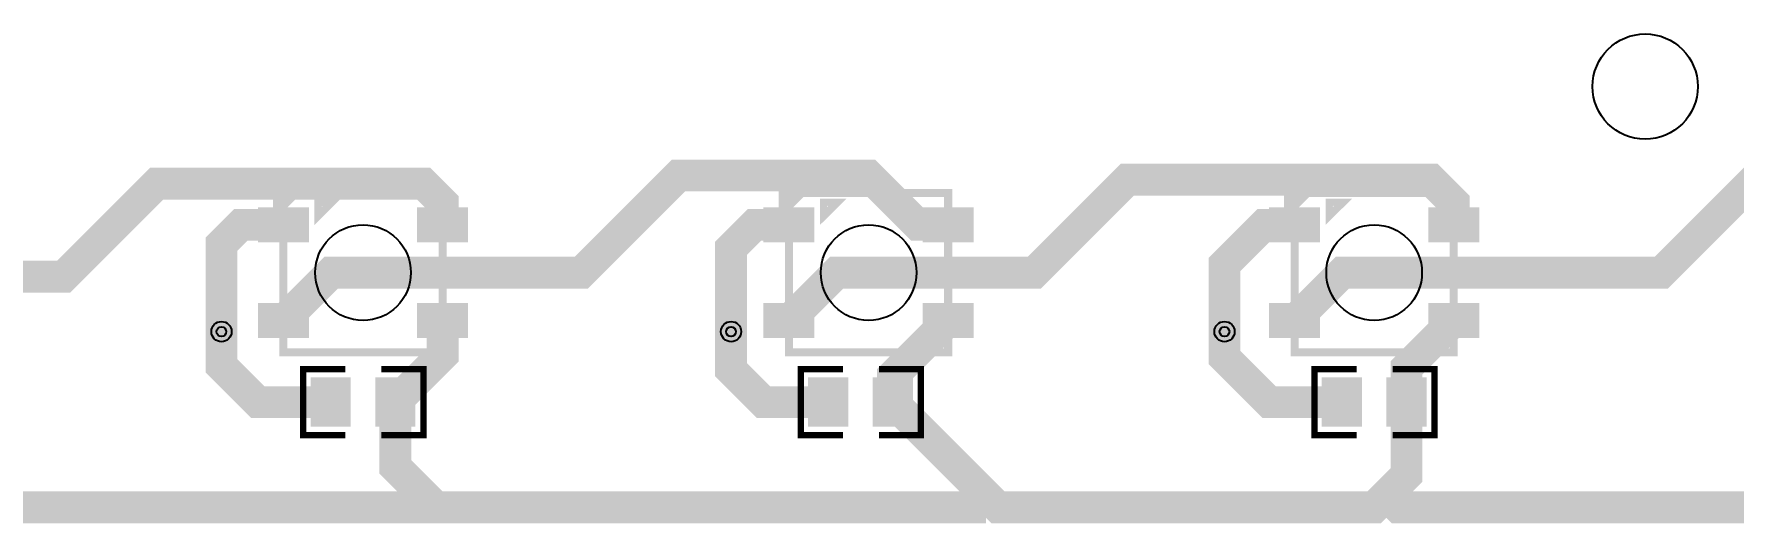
# Model space of a CAD drawing. Extents: x -5 to 8273, y -8273 to 5.
# Drawn here: x 5003 to 7104, y -2011 to -1405 of the extents above; entities that cross this region are included whole.
import ezdxf

# ---------------------------------------------------------------- set-up
doc = ezdxf.new("R2010")
doc.units = 9
for name, color, linetype, true_color in [('Hole', 7, 'Continuous', 0x222222), ('Multi-Layer', 7, 'Continuous', 0xc0c0c0), ('TopLayer', 7, 'Continuous', 0xff0000), ('TopPasteMaskLayer', 7, 'Continuous', 0x808080), ('TopSilkLayer', 7, 'Continuous', 0xffcc00), ('TopSolderMaskLayer', 7, 'Continuous', 0x800080)]:
    doc.layers.add(name, color=color, linetype=linetype, true_color=true_color)

msp = doc.modelspace()

# ---------------------------------------------------------------- hatches: boundary and pattern name
at = {"layer": 'TopLayer'}
for points in [[(5341.1, -1660.6), (5282, -1660.6), (5282, -1621.3), (5341.1, -1621.3)], [(5537.9, -1660.6), (5478.9, -1660.6), (5478.9, -1621.3), (5537.9, -1621.3)], [(5966.1, -1660.6), (5907, -1660.6), (5907, -1621.3), (5966.1, -1621.3)], [(6162.9, -1660.6), (6103.9, -1660.6), (6103.9, -1621.3), (6162.9, -1621.3)], [(6591.1, -1660.6), (6532, -1660.6), (6532, -1621.3), (6591.1, -1621.3)], [(6787.9, -1660.6), (6728.9, -1660.6), (6728.9, -1621.3), (6787.9, -1621.3)], [(5341.1, -1778.7), (5282, -1778.7), (5282, -1739.4), (5341.1, -1739.4)], [(5537.9, -1778.7), (5478.9, -1778.7), (5478.9, -1739.4), (5537.9, -1739.4)], [(5966.1, -1778.7), (5907, -1778.7), (5907, -1739.4), (5966.1, -1739.4)], [(6162.9, -1778.7), (6103.9, -1778.7), (6103.9, -1739.4), (6162.9, -1739.4)], [(6591.1, -1778.7), (6532, -1778.7), (6532, -1739.4), (6591.1, -1739.4)], [(6787.9, -1778.7), (6728.9, -1778.7), (6728.9, -1739.4), (6787.9, -1739.4)], [(5392.8, -1888.5), (5347.2, -1888.5), (5347.2, -1831.5), (5392.8, -1831.5)], [(5472.8, -1888.5), (5427.2, -1888.5), (5427.2, -1831.5), (5472.8, -1831.5)], [(6007.8, -1888.5), (5962.2, -1888.5), (5962.2, -1831.5), (6007.8, -1831.5)], [(6087.8, -1888.5), (6042.2, -1888.5), (6042.2, -1831.5), (6087.8, -1831.5)], [(6642.8, -1888.5), (6597.2, -1888.5), (6597.2, -1831.5), (6642.8, -1831.5)], [(6722.8, -1888.5), (6677.2, -1888.5), (6677.2, -1831.5), (6722.8, -1831.5)]]:
    msp.add_hatch(color=256, dxfattribs=at).paths.add_polyline_path(points)
at = {"layer": 'TopPasteMaskLayer'}
for points in [[(5341.1, -1660.6), (5282, -1660.6), (5282, -1621.3), (5341.1, -1621.3)], [(5537.9, -1660.6), (5478.9, -1660.6), (5478.9, -1621.3), (5537.9, -1621.3)], [(5966.1, -1660.6), (5907, -1660.6), (5907, -1621.3), (5966.1, -1621.3)], [(6162.9, -1660.6), (6103.9, -1660.6), (6103.9, -1621.3), (6162.9, -1621.3)], [(6591.1, -1660.6), (6532, -1660.6), (6532, -1621.3), (6591.1, -1621.3)], [(6787.9, -1660.6), (6728.9, -1660.6), (6728.9, -1621.3), (6787.9, -1621.3)], [(5341.1, -1778.7), (5282, -1778.7), (5282, -1739.4), (5341.1, -1739.4)], [(5537.9, -1778.7), (5478.9, -1778.7), (5478.9, -1739.4), (5537.9, -1739.4)], [(5966.1, -1778.7), (5907, -1778.7), (5907, -1739.4), (5966.1, -1739.4)], [(6162.9, -1778.7), (6103.9, -1778.7), (6103.9, -1739.4), (6162.9, -1739.4)], [(6591.1, -1778.7), (6532, -1778.7), (6532, -1739.4), (6591.1, -1739.4)], [(6787.9, -1778.7), (6728.9, -1778.7), (6728.9, -1739.4), (6787.9, -1739.4)], [(5392.8, -1888.5), (5347.2, -1888.5), (5347.2, -1831.5), (5392.8, -1831.5)], [(5472.8, -1888.5), (5427.2, -1888.5), (5427.2, -1831.5), (5472.8, -1831.5)], [(6007.8, -1888.5), (5962.2, -1888.5), (5962.2, -1831.5), (6007.8, -1831.5)], [(6087.8, -1888.5), (6042.2, -1888.5), (6042.2, -1831.5), (6087.8, -1831.5)], [(6642.8, -1888.5), (6597.2, -1888.5), (6597.2, -1831.5), (6642.8, -1831.5)], [(6722.8, -1888.5), (6677.2, -1888.5), (6677.2, -1831.5), (6722.8, -1831.5)]]:
    msp.add_hatch(color=256, dxfattribs=at).paths.add_polyline_path(points)
at = {"layer": 'TopSolderMaskLayer'}
for points in [[(5343.1, -1662.6), (5280, -1662.6), (5280, -1619.3), (5343.1, -1619.3)], [(5539.9, -1662.6), (5476.9, -1662.6), (5476.9, -1619.3), (5539.9, -1619.3)], [(5968.1, -1662.6), (5905, -1662.6), (5905, -1619.3), (5968.1, -1619.3)], [(6164.9, -1662.6), (6101.9, -1662.6), (6101.9, -1619.3), (6164.9, -1619.3)], [(6593.1, -1662.6), (6530, -1662.6), (6530, -1619.3), (6593.1, -1619.3)], [(6789.9, -1662.6), (6726.9, -1662.6), (6726.9, -1619.3), (6789.9, -1619.3)], [(5343.1, -1780.7), (5280, -1780.7), (5280, -1737.4), (5343.1, -1737.4)], [(5539.9, -1780.7), (5476.9, -1780.7), (5476.9, -1737.4), (5539.9, -1737.4)], [(5968.1, -1780.7), (5905, -1780.7), (5905, -1737.4), (5968.1, -1737.4)], [(6164.9, -1780.7), (6101.9, -1780.7), (6101.9, -1737.4), (6164.9, -1737.4)], [(6593.1, -1780.7), (6530, -1780.7), (6530, -1737.4), (6593.1, -1737.4)], [(6789.9, -1780.7), (6726.9, -1780.7), (6726.9, -1737.4), (6789.9, -1737.4)], [(5394.8, -1890.5), (5345.2, -1890.5), (5345.2, -1829.5), (5394.8, -1829.5)], [(5474.8, -1890.5), (5425.2, -1890.5), (5425.2, -1829.5), (5474.8, -1829.5)], [(6009.8, -1890.5), (5960.2, -1890.5), (5960.2, -1829.5), (6009.8, -1829.5)], [(6089.8, -1890.5), (6040.2, -1890.5), (6040.2, -1829.5), (6089.8, -1829.5)], [(6644.8, -1890.5), (6595.2, -1890.5), (6595.2, -1829.5), (6644.8, -1829.5)], [(6724.8, -1890.5), (6675.2, -1890.5), (6675.2, -1829.5), (6724.8, -1829.5)]]:
    msp.add_hatch(color=256, dxfattribs=at).paths.add_polyline_path(points)

# ---------------------------------------------------------------- linework, layer by layer
at = {"layer": 'Hole'}
for centre in [(5235, -1772.9), (5865, -1772.9), (6475, -1772.9)]:
    msp.add_circle(centre, 6, dxfattribs=at)
at = {"layer": 'Multi-Layer'}
for centre, radius in [((6995, -1470), 65), ((5235, -1772.9), 12.5), ((5865, -1772.9), 12.5), ((6475, -1772.9), 12.5)]:
    msp.add_circle(centre, radius, dxfattribs=at)
at = {"layer": 'TopLayer', "const_width": 39.4}
for points in [[(7403.4, -1645.9), (7403.4, -1633.4), (7335, -1565), (7150, -1565), (7015, -1700), (6620.6, -1700), (6561.6, -1759.1)], [(5508.4, -1640.9), (5508.4, -1613.4), (5485, -1590), (5155, -1590), (5040, -1705), (4725.6, -1705), (4671.6, -1759.1)], [(6133.4, -1640.9), (6096, -1640.9), (6035, -1580), (5800, -1580), (5680, -1700), (5370.6, -1700), (5311.6, -1759.1)], [(6758.4, -1640.9), (6758.4, -1613.4), (6730, -1585), (6355, -1585), (6240, -1700), (5995.6, -1700), (5936.6, -1759.1)], [(5311.6, -1640.9), (5259, -1640.9), (5235, -1665), (5235, -1772.9)], [(5936.6, -1640.9), (5894, -1640.9), (5865, -1670), (5865, -1772.9)], [(6561.6, -1640.9), (6524, -1640.9), (6475, -1690), (6475, -1772.9)], [(5450, -1860), (5508.4, -1801.6), (5508.4, -1759.1)], [(6133.4, -1759.1), (6065, -1827.5), (6065, -1860)], [(6758.4, -1759.1), (6700, -1817.5), (6700, -1860)], [(5235, -1772.9), (5235, -1815), (5280, -1860), (5370, -1860)], [(5865, -1772.9), (5865, -1820), (5905, -1860), (5985, -1860)], [(6475, -1772.9), (6475, -1805), (6530, -1860), (6620, -1860)], [(6180, -1990), (5500, -1990), (5450, -1940), (5450, -1860)], [(6700, -1860), (6700, -1950), (6660, -1990), (6195, -1990), (6065, -1860)], [(7345, -1865), (7345, -1970), (7325, -1990), (6690, -1990), (6675, -1975)], [(5500, -1990), (4974.7, -1990)]]:
    msp.add_lwpolyline(points, dxfattribs=at)
at = {"layer": 'TopSilkLayer', "const_width": 10}
for points in [[(5303.7, -1625.2), (5303.7, -1595.7), (5333.3, -1595.7), (5303.7, -1625.2)], [(5928.7, -1625.2), (5928.7, -1595.7), (5958.3, -1595.7), (5928.7, -1625.2)], [(6553.7, -1625.2), (6553.7, -1595.7), (6583.3, -1595.7), (6553.7, -1625.2)], [(5508.4, -1798.4), (5311.6, -1798.4), (5311.6, -1601.6), (5508.4, -1601.6), (5508.4, -1798.4)], [(5354.9, -1629.1), (5354.9, -1613.4), (5370.7, -1613.4), (5354.9, -1629.1)], [(6133.4, -1798.4), (5936.6, -1798.4), (5936.6, -1601.6), (6133.4, -1601.6), (6133.4, -1798.4)], [(5979.9, -1629.1), (5979.9, -1613.4), (5995.7, -1613.4), (5979.9, -1629.1)], [(6758.4, -1798.4), (6561.6, -1798.4), (6561.6, -1601.6), (6758.4, -1601.6), (6758.4, -1798.4)], [(6604.9, -1629.1), (6604.9, -1613.4), (6620.7, -1613.4), (6604.9, -1629.1)]]:
    msp.add_lwpolyline(points, close=True, dxfattribs=at)
at = {"layer": 'TopSilkLayer', "const_width": 7.87}
for points in [[(5388.2, -1819.3), (5336.2, -1819.3), (5336.2, -1900.8), (5388.2, -1900.8)], [(5432.7, -1819.3), (5484.7, -1819.3), (5484.7, -1900.8), (5432.7, -1900.8)], [(6003.2, -1819.3), (5951.2, -1819.3), (5951.2, -1900.8), (6003.2, -1900.8)], [(6047.7, -1819.3), (6099.7, -1819.3), (6099.7, -1900.8), (6047.7, -1900.8)], [(6638.2, -1819.3), (6586.2, -1819.3), (6586.2, -1900.8), (6638.2, -1900.8)], [(6682.7, -1819.3), (6734.7, -1819.3), (6734.7, -1900.8), (6682.7, -1900.8)]]:
    msp.add_lwpolyline(points, dxfattribs=at)
at = {"layer": 'TopSilkLayer'}
for centre in [(5410, -1700), (6035, -1700), (6660, -1700)]:
    msp.add_circle(centre, 59.1, dxfattribs=at)

doc.saveas('drawing.dxf')
